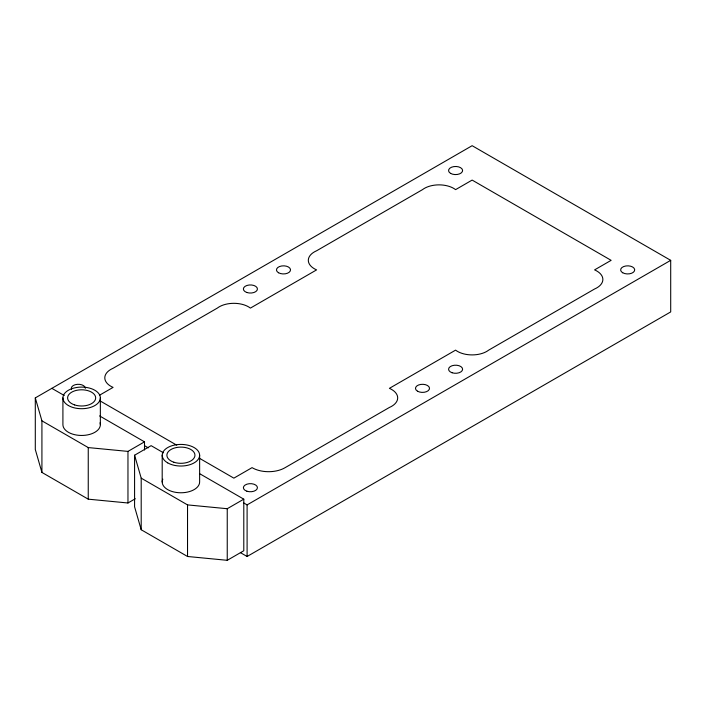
<?xml version="1.0" encoding="UTF-8"?>
<svg xmlns="http://www.w3.org/2000/svg" width="706" height="706" viewBox="0 0 706 706"><rect width="100%" height="100%" fill="white"/><g stroke="black" fill="none" stroke-linecap="round" stroke-linejoin="round"><path stroke-width="1.06" d="M135.314 498.745L127.962 502.99L88.25 499.168L41.919 472.42L35.3 449.493L35.3 397.902L472.137 145.692L670.7 260.337L670.7 311.92L247.1 556.487L240.419 552.63M99.422 395.272L113.075 387.391A20.686 11.94 0 0 1 113.075 368.285L217.316 308.098A20.686 11.94 0 0 1 250.409 308.098L316.597 269.886A20.686 11.94 0 0 1 316.597 250.78L422.497 189.64A20.686 11.94 0 0 1 455.591 189.64L472.137 180.083L611.131 260.337L594.584 269.886A20.686 11.94 0 0 1 594.584 288.992L488.684 350.132A20.686 11.94 0 0 1 455.591 350.132L389.403 388.344A20.686 11.94 0 0 1 389.403 407.45L285.162 467.637A23.007 13.282 0 0 1 252.06 467.637L233.862 478.147L199.586 458.362M35.3 397.902L41.919 420.829L88.25 447.578L127.962 451.399L144.509 441.841L144.509 450.004M199.851 473.797L243.791 499.168L243.791 550.751L227.244 560.308L187.531 556.487L141.2 529.738L134.581 506.811L134.581 455.22L151.128 445.662L163.545 452.837M134.581 455.22L141.2 478.147L187.531 504.896L227.244 508.717L243.791 499.168M243.791 502.99L247.1 504.896L670.7 260.337M99.625 400.646L176.738 445.168M51.847 388.344L64.264 395.519M99.608 415.922L144.509 441.841M144.509 445.662L148.295 447.851M247.1 504.896L247.1 556.487M227.244 508.717L227.244 560.308M199.63 455.22L199.63 481.969A18.718 10.811 0 0 1 178.468 492.682A18.718 10.811 0 0 1 162.83 479.171M187.531 504.896L187.531 556.487M162.195 455.22L162.195 481.969M141.2 478.147L141.2 529.738M127.962 451.399L127.962 502.99M100.349 397.902L100.349 424.65M88.25 447.578L88.25 499.168M62.913 397.902L62.913 424.65A18.718 10.811 0 0 0 83.264 435.417A18.718 10.811 0 0 0 100.067 422.77M41.919 420.829L41.919 472.42M71.544 389.394A7.016 4.051 0 0 1 77.404 384.329A7.016 4.051 0 0 1 85.338 388.344M74.615 404.917A14.041 8.11 0 0 0 95.672 397.902A14.041 8.11 0 0 0 74.615 390.877A14.041 8.11 0 0 0 74.615 404.917M68.394 405.544A18.718 10.811 0 0 0 99.714 400.699A18.718 10.811 0 0 0 76.786 387.462A18.718 10.811 0 0 0 68.394 405.544M167.675 462.862A18.718 10.811 0 0 0 198.995 458.017A18.718 10.811 0 0 0 176.068 444.78A18.718 10.811 0 0 0 167.675 462.862M173.897 462.236A14.041 8.11 0 0 0 194.953 455.22A14.041 8.11 0 0 0 173.897 448.195A14.041 8.11 0 0 0 173.897 462.236M246.897 292.505A7.016 4.051 0 0 0 257.425 288.992A7.016 4.051 0 0 0 246.897 285.48A7.016 4.051 0 0 0 246.897 292.505M278.535 272.754A7.016 4.051 0 0 0 290.281 270.936A7.016 4.051 0 0 0 281.685 265.968A7.016 4.051 0 0 0 278.535 272.754M452.078 372.75A7.016 4.051 0 0 0 462.607 369.238A7.016 4.051 0 0 0 452.078 365.734A7.016 4.051 0 0 0 452.078 372.75M417.537 391.212A7.016 4.051 0 0 0 429.274 389.394A7.016 4.051 0 0 0 420.679 384.435A7.016 4.051 0 0 0 417.537 391.212M246.897 491.208A7.016 4.051 0 0 0 257.425 487.705A7.016 4.051 0 0 0 246.897 484.192A7.016 4.051 0 0 0 246.897 491.208M622.71 272.754A7.016 4.051 0 0 0 634.456 270.936A7.016 4.051 0 0 0 625.86 265.968A7.016 4.051 0 0 0 622.71 272.754M450.631 173.402A7.016 4.051 0 0 0 462.368 171.584A7.016 4.051 0 0 0 453.773 166.616A7.016 4.051 0 0 0 450.631 173.402"/></g></svg>
